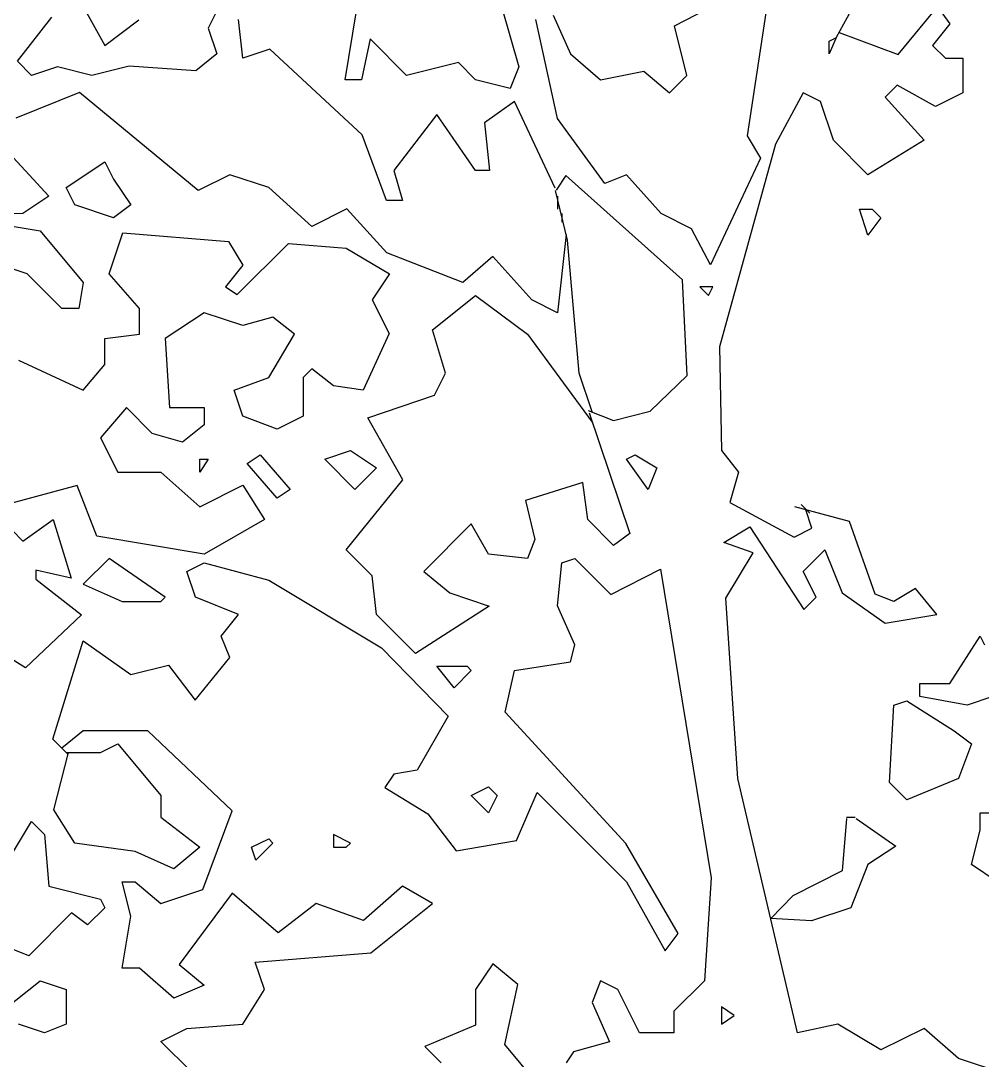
# Model space of a CAD drawing. Header units: millimetres. Extents: x 1211.91 to 1219.54, y 1029.16 to 1038.08.
# Drawn here: x 1213.241 to 1213.83, y 1036.042 to 1036.678 of the extents above; entities that cross this region are included whole.
import ezdxf

# ---------------------------------------------------------------- set-up
doc = ezdxf.new("R2010")
doc.units = ezdxf.units.MM
doc.header["$MEASUREMENT"] = 0
for name, color, linetype in [('Hojas01', 94, 'CONTINUOUS'), ('Hojas02', 62, 'CONTINUOUS'), ('Tronco', 34, 'CONTINUOUS')]:
    doc.layers.add(name, color=color, linetype=linetype)

msp = doc.modelspace()

# ---------------------------------------------------------------- linework, layer by layer
at = {"layer": 'Hojas01', "linetype": 'Continuous'}
for p, q in [((1213.77901, 1036.73828), (1213.7406, 1036.66819)), ((1213.6416, 1036.67518), (1213.68819, 1036.69947)), ((1213.5356, 1036.68706), (1213.54616, 1036.6501)), ((1213.77848, 1036.65763), (1213.80251, 1036.6868)), ((1213.80251, 1036.6868), (1213.81016, 1036.6765)), ((1213.43977, 1036.64218), (1213.4469, 1036.68442)), ((1213.56728, 1036.68178), (1213.57784, 1036.65802)), ((1213.56992, 1036.61842), (1213.55672, 1036.67914)), ((1213.64912, 1036.64482), (1213.6416, 1036.67518)), ((1213.81016, 1036.6765), (1213.7996, 1036.6633)), ((1213.74099, 1036.66885), (1213.73624, 1036.65802)), ((1213.73624, 1036.66594), (1213.74073, 1036.66819)), ((1213.74231, 1036.67109), (1213.77848, 1036.65763)), ((1213.45508, 1036.66726), (1213.4498, 1036.64218)), ((1213.47752, 1036.64482), (1213.45508, 1036.66726)), ((1213.73624, 1036.65802), (1213.73624, 1036.66594)), ((1213.7996, 1036.6633), (1213.80752, 1036.65538)), ((1213.57784, 1036.65802), (1213.59632, 1036.64218)), ((1213.80752, 1036.65538), (1213.81808, 1036.65538)), ((1213.81808, 1036.65538), (1213.81808, 1036.63426)), ((1213.5092, 1036.65274), (1213.47752, 1036.64482)), ((1213.51976, 1036.64218), (1213.5092, 1036.65274)), ((1213.54616, 1036.6501), (1213.54088, 1036.6369)), ((1213.4498, 1036.64218), (1213.43977, 1036.64218)), ((1213.54088, 1036.6369), (1213.51976, 1036.64218)), ((1213.59632, 1036.64218), (1213.62272, 1036.64746)), ((1213.62272, 1036.64746), (1213.63856, 1036.63426)), ((1213.63856, 1036.63426), (1213.64912, 1036.64482)), ((1213.77782, 1036.63888), (1213.77056, 1036.63162)), ((1213.80132, 1036.62582), (1213.77782, 1036.63888)), ((1213.73096, 1036.62898), (1213.7204, 1036.63426)), ((1213.77056, 1036.63162), (1213.79432, 1036.60522)), ((1213.81808, 1036.63426), (1213.80132, 1036.62582)), ((1213.73888, 1036.60522), (1213.73096, 1036.62898)), ((1213.76, 1036.5841), (1213.73888, 1036.60522)), ((1213.79432, 1036.60522), (1213.76, 1036.5841)), ((1213.57494, 1036.58358), (1213.569, 1036.57473)), ((1213.57599, 1036.54411), (1213.56873, 1036.57447)), ((1213.58312, 1036.46253), (1213.57599, 1036.54411)), ((1213.49336, 1036.48906), (1213.51976, 1036.51018)), ((1213.51976, 1036.51018), (1213.55144, 1036.48642)), ((1213.50128, 1036.46266), (1213.49336, 1036.48906)), ((1213.55144, 1036.48642), (1213.59117, 1036.43257)), ((1213.49455, 1036.4492), (1213.50128, 1036.46266)), ((1213.59104, 1036.4389), (1213.58312, 1036.46253)), ((1213.45376, 1036.43521), (1213.49455, 1036.4492)), ((1213.47528, 1036.39719), (1213.45376, 1036.43521)), ((1213.44056, 1036.35442), (1213.47528, 1036.39719)), ((1213.5855, 1036.39574), (1213.55039, 1036.38465)), ((1213.5884, 1036.3729), (1213.5855, 1036.39574)), ((1213.55039, 1036.38465), (1213.55606, 1036.36076)), ((1213.67552, 1036.38333), (1213.71486, 1036.36221)), ((1213.71908, 1036.38214), (1213.72436, 1036.37686)), ((1213.74878, 1036.37185), (1213.71512, 1036.38082)), ((1213.72568, 1036.36762), (1213.72172, 1036.3795)), ((1213.51712, 1036.37026), (1213.48808, 1036.34122)), ((1213.52768, 1036.35178), (1213.51712, 1036.37026)), ((1213.60424, 1036.35706), (1213.5884, 1036.3729)), ((1213.68767, 1036.36855), (1213.7208, 1036.31786)), ((1213.76436, 1036.32736), (1213.74878, 1036.37185)), ((1213.71486, 1036.36221), (1213.72568, 1036.36762)), ((1213.55606, 1036.36076), (1213.55144, 1036.34914)), ((1213.4564, 1036.33858), (1213.44056, 1036.35442)), ((1213.55144, 1036.34914), (1213.52768, 1036.35178)), ((1213.7204, 1036.34122), (1213.7336, 1036.35442)), ((1213.7336, 1036.35442), (1213.74416, 1036.32802)), ((1213.34288, 1036.34122), (1213.35344, 1036.3465)), ((1213.35344, 1036.3465), (1213.39304, 1036.33594)), ((1213.56992, 1036.3201), (1213.57256, 1036.3465)), ((1213.57256, 1036.3465), (1213.58048, 1036.34914)), ((1213.58048, 1036.34914), (1213.60253, 1036.3271)), ((1213.34816, 1036.32538), (1213.34288, 1036.34122)), ((1213.45904, 1036.31482), (1213.4564, 1036.33858)), ((1213.48808, 1036.34122), (1213.50392, 1036.32802)), ((1213.72832, 1036.32538), (1213.7204, 1036.34122)), ((1213.39304, 1036.33594), (1213.46208, 1036.2945)), ((1213.78904, 1036.33066), (1213.77584, 1036.32274)), ((1213.80224, 1036.31482), (1213.78904, 1036.33066)), ((1213.37456, 1036.31482), (1213.34816, 1036.32538)), ((1213.50392, 1036.32802), (1213.52795, 1036.31997)), ((1213.7208, 1036.31786), (1213.72832, 1036.32538)), ((1213.74416, 1036.32802), (1213.77056, 1036.30954)), ((1213.77584, 1036.32274), (1213.76436, 1036.32736)), ((1213.52795, 1036.31997), (1213.48293, 1036.29093)), ((1213.58048, 1036.29634), (1213.56992, 1036.3201)), ((1213.364, 1036.30162), (1213.37456, 1036.31482)), ((1213.48293, 1036.29093), (1213.45904, 1036.31482)), ((1213.77056, 1036.30954), (1213.80224, 1036.31482)), ((1213.26078, 1036.23853), (1213.27952, 1036.29872)), ((1213.27952, 1036.29872), (1213.30869, 1036.27813)), ((1213.36928, 1036.28856), (1213.364, 1036.30162)), ((1213.46208, 1036.2945), (1213.503, 1036.25252)), ((1213.57784, 1036.28578), (1213.58048, 1036.29634)), ((1213.34803, 1036.26229), (1213.36928, 1036.28856)), ((1213.54352, 1036.2805), (1213.57784, 1036.28578)), ((1213.30869, 1036.27813), (1213.33179, 1036.2838)), ((1213.33179, 1036.2838), (1213.34803, 1036.26229)), ((1213.53785, 1036.25503), (1213.54352, 1036.2805)), ((1213.61177, 1036.17451), (1213.53785, 1036.25503)), ((1213.503, 1036.25252), (1213.48399, 1036.21952)), ((1213.27952, 1036.24354), (1213.26632, 1036.23298)), ((1213.31912, 1036.24354), (1213.27952, 1036.24354)), ((1213.37073, 1036.1947), (1213.31912, 1036.24354)), ((1213.27028, 1036.22902), (1213.26078, 1036.23853)), ((1213.4696, 1036.21714), (1213.46419, 1036.20896)), ((1213.48399, 1036.21952), (1213.4696, 1036.21714)), ((1213.46419, 1036.20896), (1213.49046, 1036.19286)), ((1213.54471, 1036.17636), (1213.55751, 1036.20579)), ((1213.55751, 1036.20579), (1213.61216, 1036.15114)), ((1213.35265, 1036.14639), (1213.37073, 1036.1947)), ((1213.49046, 1036.19286), (1213.50775, 1036.17015)), ((1213.7468, 1036.19074), (1213.75208, 1036.19074)), ((1213.74693, 1036.18982), (1213.74429, 1036.15788)), ((1213.75274, 1036.18982), (1213.77716, 1036.17306)), ((1213.50775, 1036.17015), (1213.54471, 1036.17636)), ((1213.64384, 1036.11946), (1213.61177, 1036.17451)), ((1213.77716, 1036.17306), (1213.76, 1036.1617)), ((1213.76, 1036.1617), (1213.74944, 1036.1353)), ((1213.74429, 1036.15788), (1213.71393, 1036.14256)), ((1213.30856, 1036.13002), (1213.30328, 1036.15114)), ((1213.30328, 1036.15114), (1213.3112, 1036.15114)), ((1213.3112, 1036.15114), (1213.32704, 1036.13794)), ((1213.32704, 1036.13794), (1213.35265, 1036.14639)), ((1213.47488, 1036.1485), (1213.45112, 1036.12738)), ((1213.49336, 1036.13794), (1213.47488, 1036.1485)), ((1213.61216, 1036.15114), (1213.63592, 1036.1089)), ((1213.3706, 1036.14428), (1213.33813, 1036.10059)), ((1213.39885, 1036.11999), (1213.3706, 1036.14428)), ((1213.71393, 1036.14256), (1213.70047, 1036.1287)), ((1213.42208, 1036.13794), (1213.39885, 1036.11999)), ((1213.45112, 1036.12738), (1213.42208, 1036.13794)), ((1213.45561, 1036.10772), (1213.49336, 1036.13794)), ((1213.74944, 1036.1353), (1213.72542, 1036.12725)), ((1213.30328, 1036.09834), (1213.30856, 1036.13002)), ((1213.72542, 1036.12725), (1213.70047, 1036.1287)), ((1213.63592, 1036.1089), (1213.64384, 1036.11946)), ((1213.38486, 1036.10191), (1213.45561, 1036.10772)), ((1213.3904, 1036.08514), (1213.38486, 1036.10191)), ((1213.31384, 1036.09834), (1213.30328, 1036.09834)), ((1213.33496, 1036.07986), (1213.31384, 1036.09834)), ((1213.33813, 1036.10059), (1213.35344, 1036.08778)), ((1213.53032, 1036.10098), (1213.51976, 1036.08514)), ((1213.54563, 1036.08831), (1213.53032, 1036.10098)), ((1213.59632, 1036.09042), (1213.59104, 1036.07722)), ((1213.60688, 1036.08514), (1213.59632, 1036.09042)), ((1213.35344, 1036.08778), (1213.33496, 1036.07986)), ((1213.3772, 1036.06402), (1213.3904, 1036.08514)), ((1213.51976, 1036.08514), (1213.51976, 1036.06336)), ((1213.53771, 1036.05148), (1213.54563, 1036.08831)), ((1213.62008, 1036.05874), (1213.60688, 1036.08514)), ((1213.59104, 1036.07722), (1213.60173, 1036.0532)), ((1213.6412, 1036.07194), (1213.6412, 1036.05874)), ((1213.34288, 1036.06138), (1213.3772, 1036.06402)), ((1213.51976, 1036.06336), (1213.48861, 1036.0503)), ((1213.74152, 1036.06402), (1213.71684, 1036.05861)), ((1213.76792, 1036.04818), (1213.74152, 1036.06402)), ((1213.32704, 1036.05346), (1213.34288, 1036.06138)), ((1213.6412, 1036.05874), (1213.62008, 1036.05874)), ((1213.79432, 1036.06138), (1213.76792, 1036.04818)), ((1213.81544, 1036.0429), (1213.79432, 1036.06138)), ((1213.34552, 1036.03498), (1213.32704, 1036.05346)), ((1213.48861, 1036.0503), (1213.49864, 1036.04026)), ((1213.56464, 1036.01914), (1213.53771, 1036.05148)), ((1213.60173, 1036.0532), (1213.57969, 1036.04713)), ((1213.57969, 1036.04713), (1213.5752, 1036.04026)), ((1213.84554, 1036.03287), (1213.81544, 1036.0429))]:
    msp.add_line(p, q, dxfattribs=at)
for points in [[(1213.364, 1036.6897), (1213.35608, 1036.67386), (1213.36136, 1036.65802), (1213.34843, 1036.64773), (1213.30764, 1036.6505), (1213.2848, 1036.64482), (1213.26368, 1036.6501), (1213.24784, 1036.64482), (1213.23913, 1036.65354), (1213.26025, 1036.6806)], [(1213.27952, 1036.68706), (1213.29272, 1036.6633), (1213.31358, 1036.67901)], [(1213.56847, 1036.57579), (1213.54352, 1036.62898), (1213.52517, 1036.61592), (1213.52821, 1036.58674), (1213.51976, 1036.58674), (1213.496, 1036.62106), (1213.4696, 1036.58674), (1213.47488, 1036.56826), (1213.46511, 1036.56826), (1213.45033, 1036.60852), (1213.39383, 1036.66093), (1213.3772, 1036.65538), (1213.37456, 1036.67914)], [(1213.5752, 1036.54741), (1213.56992, 1036.49962), (1213.55408, 1036.50754), (1213.53032, 1036.53394), (1213.51184, 1036.5181), (1213.46538, 1036.53619), (1213.44096, 1036.56325), (1213.41944, 1036.55242), (1213.39304, 1036.57618), (1213.36928, 1036.5841), (1213.34988, 1036.57434), (1213.27728, 1036.6344), (1213.23821, 1036.61882)], [(1213.22672, 1036.60496), (1213.2584, 1036.5709), (1213.24256, 1036.56034), (1213.14224, 1036.5577)], [(1213.23992, 1036.47058), (1213.27952, 1036.4521), (1213.29272, 1036.46794), (1213.29272, 1036.48378), (1213.31384, 1036.48642), (1213.31384, 1036.50226), (1213.29536, 1036.52338), (1213.30368, 1036.54846), (1213.36849, 1036.54318), (1213.3772, 1036.52866), (1213.36664, 1036.51546), (1213.37377, 1036.51071), (1213.40519, 1036.542), (1213.44056, 1036.53922), (1213.46696, 1036.52338), (1213.4564, 1036.50754), (1213.46683, 1036.48682), (1213.45086, 1036.4521), (1213.43264, 1036.45474), (1213.41944, 1036.4653), (1213.41416, 1036.46002), (1213.41416, 1036.43626), (1213.39832, 1036.42834), (1213.3772, 1036.43626), (1213.37192, 1036.4521), (1213.39304, 1036.46002), (1213.40888, 1036.48642), (1213.39568, 1036.49698), (1213.3772, 1036.4917), (1213.35344, 1036.49962), (1213.32968, 1036.48378), (1213.33232, 1036.44154), (1213.35344, 1036.44154), (1213.35344, 1036.43098), (1213.34024, 1036.42042), (1213.32176, 1036.4257), (1213.30592, 1036.44154), (1213.29008, 1036.42306), (1213.30064, 1036.40194), (1213.32704, 1036.40194), (1213.3508, 1036.38082), (1213.3772, 1036.39402), (1213.3904, 1036.3729), (1213.35344, 1036.35178), (1213.28784, 1036.36274), (1213.27569, 1036.39376), (1213.23583, 1036.38307)], [(1213.23609, 1036.36617), (1213.24256, 1036.3597), (1213.26117, 1036.37304), (1213.27213, 1036.33713), (1213.25048, 1036.34202), (1213.25048, 1036.33647), (1213.27847, 1036.31469), (1213.24415, 1036.28222), (1213.22144, 1036.29634)], [(1213.26896, 1036.23034), (1213.29008, 1036.23034), (1213.30064, 1036.23562), (1213.32704, 1036.20394), (1213.32704, 1036.19074), (1213.3508, 1036.17226), (1213.33496, 1036.15906), (1213.3112, 1036.16962), (1213.27424, 1036.1749), (1213.26157, 1036.19523), (1213.27055, 1036.23034)], [(1213.23253, 1036.16263), (1213.24784, 1036.1881), (1213.25576, 1036.18018), (1213.2584, 1036.1485), (1213.29008, 1036.14058), (1213.29272, 1036.1353), (1213.28216, 1036.12474), (1213.27226, 1036.13214), (1213.24626, 1036.10587), (1213.21722, 1036.11748)], [(1213.21616, 1036.06138), (1213.25312, 1036.09042), (1213.26896, 1036.08514), (1213.26896, 1036.06402), (1213.25576, 1036.05874), (1213.23992, 1036.06402)]]:
    msp.add_lwpolyline(points, dxfattribs=at)
at = {"layer": 'Hojas02', "linetype": 'Continuous'}
for p, q in [((1213.26896, 1036.57618), (1213.29272, 1036.59202)), ((1213.29272, 1036.59202), (1213.298, 1036.58146)), ((1213.298, 1036.58146), (1213.30856, 1036.56562)), ((1213.27424, 1036.56562), (1213.26896, 1036.57618)), ((1213.56992, 1036.5709), (1213.56992, 1036.56298)), ((1213.298, 1036.5577), (1213.27424, 1036.56562)), ((1213.30856, 1036.56562), (1213.298, 1036.5577)), ((1213.57256, 1036.56034), (1213.57256, 1036.55506)), ((1213.76, 1036.54714), (1213.75472, 1036.56298)), ((1213.75472, 1036.56298), (1213.76264, 1036.56298)), ((1213.76264, 1036.56298), (1213.76792, 1036.5577)), ((1213.76792, 1036.5577), (1213.76, 1036.54714)), ((1213.23728, 1036.55242), (1213.25312, 1036.54978)), ((1213.25312, 1036.54978), (1213.27952, 1036.5181)), ((1213.2452, 1036.52338), (1213.22936, 1036.52866)), ((1213.26632, 1036.50226), (1213.2452, 1036.52338)), ((1213.27952, 1036.5181), (1213.27688, 1036.50226)), ((1213.27688, 1036.50226), (1213.26632, 1036.50226)), ((1213.42736, 1036.40986), (1213.4432, 1036.41514)), ((1213.4432, 1036.41514), (1213.45904, 1036.40458)), ((1213.35608, 1036.40986), (1213.3508, 1036.40194)), ((1213.3508, 1036.40194), (1213.3508, 1036.40986)), ((1213.3508, 1036.40986), (1213.35608, 1036.40986)), ((1213.37984, 1036.40722), (1213.38776, 1036.4125)), ((1213.39832, 1036.3861), (1213.37984, 1036.40722)), ((1213.38776, 1036.4125), (1213.40624, 1036.39138)), ((1213.44584, 1036.39138), (1213.42736, 1036.40986)), ((1213.45904, 1036.40458), (1213.44584, 1036.39138)), ((1213.40624, 1036.39138), (1213.39832, 1036.3861)), ((1213.29536, 1036.34914), (1213.27952, 1036.3333)), ((1213.32968, 1036.32538), (1213.29536, 1036.34914)), ((1213.27952, 1036.3333), (1213.30328, 1036.32274)), ((1213.32704, 1036.32274), (1213.32968, 1036.32538)), ((1213.30328, 1036.32274), (1213.32704, 1036.32274)), ((1213.81016, 1036.27258), (1213.82864, 1036.30162)), ((1213.82864, 1036.30162), (1213.83128, 1036.29634)), ((1213.50656, 1036.26994), (1213.496, 1036.28314)), ((1213.496, 1036.28314), (1213.51448, 1036.28314)), ((1213.51712, 1036.2805), (1213.50656, 1036.26994)), ((1213.51448, 1036.28314), (1213.51712, 1036.2805)), ((1213.79168, 1036.26466), (1213.79168, 1036.27258)), ((1213.79168, 1036.27258), (1213.81016, 1036.27258)), ((1213.77584, 1036.25938), (1213.78376, 1036.26202)), ((1213.78376, 1036.26202), (1213.8128, 1036.24354)), ((1213.82072, 1036.25938), (1213.79168, 1036.26466)), ((1213.83656, 1036.26466), (1213.82072, 1036.25938)), ((1213.7732, 1036.21186), (1213.77584, 1036.25938)), ((1213.8128, 1036.24354), (1213.82336, 1036.23562)), ((1213.82336, 1036.23562), (1213.81544, 1036.2145)), ((1213.78376, 1036.2013), (1213.7732, 1036.21186)), ((1213.81544, 1036.2145), (1213.78376, 1036.2013)), ((1213.51712, 1036.20394), (1213.52768, 1036.20922)), ((1213.52768, 1036.19338), (1213.51712, 1036.20394)), ((1213.52768, 1036.20922), (1213.53296, 1036.20394)), ((1213.53296, 1036.20394), (1213.52768, 1036.19338)), ((1213.82864, 1036.18282), (1213.82864, 1036.19338)), ((1213.82864, 1036.19338), (1213.84712, 1036.19338)), ((1213.38248, 1036.17226), (1213.39304, 1036.17754)), ((1213.39304, 1036.17754), (1213.39568, 1036.1749)), ((1213.4432, 1036.1749), (1213.43264, 1036.18018)), ((1213.43264, 1036.18018), (1213.43264, 1036.17226)), ((1213.82336, 1036.1617), (1213.82864, 1036.18282)), ((1213.38512, 1036.16434), (1213.38248, 1036.17226)), ((1213.39568, 1036.1749), (1213.38512, 1036.16434)), ((1213.43264, 1036.17226), (1213.44056, 1036.17226)), ((1213.44056, 1036.17226), (1213.4432, 1036.1749)), ((1213.8392, 1036.15114), (1213.82336, 1036.1617))]:
    msp.add_line(p, q, dxfattribs=at)
at = {"layer": 'Tronco', "linetype": 'Continuous'}
for p, q in [((1213.69928, 1036.69498), (1213.68608, 1036.60786)), ((1213.7204, 1036.63426), (1213.70337, 1036.60285)), ((1213.59896, 1036.57882), (1213.56992, 1036.61842)), ((1213.68608, 1036.60786), (1213.69427, 1036.59427)), ((1213.70337, 1036.60285), (1213.66919, 1036.47877)), ((1213.69427, 1036.59427), (1213.66351, 1036.52893)), ((1213.64648, 1036.51969), (1213.57494, 1036.58358)), ((1213.61216, 1036.5841), (1213.59896, 1036.57882)), ((1213.63328, 1036.56034), (1213.61216, 1036.5841)), ((1213.65189, 1036.55097), (1213.63328, 1036.56034)), ((1213.66351, 1036.52893), (1213.65189, 1036.55097)), ((1213.64925, 1036.46121), (1213.64648, 1036.51969)), ((1213.66496, 1036.51546), (1213.65704, 1036.51546)), ((1213.65704, 1036.51546), (1213.66232, 1036.51018)), ((1213.66232, 1036.51018), (1213.66496, 1036.51546)), ((1213.66919, 1036.47877), (1213.67024, 1036.41514)), ((1213.62668, 1036.4393), (1213.64925, 1036.46121)), ((1213.58867, 1036.43983), (1213.60424, 1036.43362)), ((1213.60424, 1036.43362), (1213.62668, 1036.4393)), ((1213.58919, 1036.43824), (1213.61414, 1036.36446)), ((1213.67024, 1036.41514), (1213.6808, 1036.40194)), ((1213.61216, 1036.40986), (1213.61744, 1036.4125)), ((1213.62536, 1036.39138), (1213.61216, 1036.40986)), ((1213.61744, 1036.4125), (1213.63064, 1036.40458)), ((1213.63064, 1036.40458), (1213.62536, 1036.39138)), ((1213.6808, 1036.40194), (1213.67552, 1036.38333)), ((1213.67169, 1036.35891), (1213.68767, 1036.36855)), ((1213.61414, 1036.36446), (1213.60424, 1036.35706)), ((1213.68965, 1036.35258), (1213.67169, 1036.35891)), ((1213.67288, 1036.32486), (1213.68965, 1036.35258)), ((1213.60253, 1036.3271), (1213.63302, 1036.34254)), ((1213.63302, 1036.34254), (1213.66391, 1036.15365)), ((1213.68027, 1036.21437), (1213.67288, 1036.32486)), ((1213.71684, 1036.05861), (1213.68027, 1036.21437)), ((1213.66391, 1036.15365), (1213.65981, 1036.09056)), ((1213.65981, 1036.09056), (1213.6412, 1036.07194)), ((1213.67816, 1036.0693), (1213.67024, 1036.07458)), ((1213.67024, 1036.07458), (1213.67024, 1036.06402)), ((1213.67024, 1036.06402), (1213.67816, 1036.0693))]:
    msp.add_line(p, q, dxfattribs=at)

doc.saveas('drawing.dxf')
